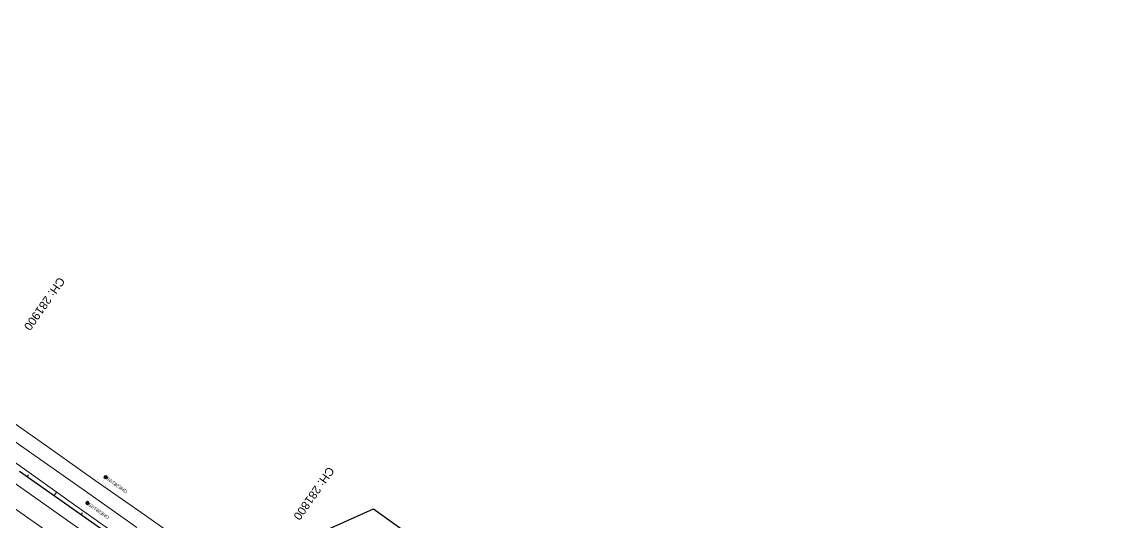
# Model space of a CAD drawing. Header units: metres. Extents: x 644418 to 1306172, y 3366650 to 6747308.
# Drawn here: x 659433.3 to 659759.9, y 3369069.6 to 3369221.5 of the extents above; entities that cross this region are included whole.
import ezdxf
from ezdxf.enums import TextEntityAlignment as Align

# ---------------------------------------------------------------- set-up
doc = ezdxf.new("R2010")
doc.units = ezdxf.units.M
doc.header["$MEASUREMENT"] = 0
doc.linetypes.add('CENTER', pattern=[2, 1.25, -0.25, 0.25, -0.25])
for name, color, linetype, lineweight in [('Existing Chainage', 7, 'Continuous', 0), ('Existing IR Track', 143, 'Continuous', 0), ('Existing Railway Boundary', 7, 'CENTER', 0), ('OHE MAST', 8, 'Continuous', 0), ('OHE MAST TEXT', 8, 'Continuous', 0), ('PROP-DFC Connecting line', 1, 'Continuous', 0), ('PROPOSED DFCC TOE LINE', 239, 'Continuous', 0), ('PROPOSED DFCC TOE SLOPES', 239, 'Continuous', 0), ('PROPOSED DFCC TRACK', 1, 'Continuous', 0)]:
    doc.layers.add(name, color=color, linetype=linetype, lineweight=lineweight)
doc.layers.add('PROPOSED DFCC FORMATION LINE', color=187, linetype='Continuous')
doc.styles.get("Standard").update_dxf_attribs({"font": 'arial.ttf'})
doc.styles.add('Style-Arial', font='arial.ttf')
doc.dimstyles.new('ISO-25', dxfattribs={"dimtxt": 2.5, "dimasz": 2.5, "dimexe": 1.25, "dimexo": 0.625, "dimtad": 1, "dimtxsty": 'Standard', "dimcen": 2.5, "dimadec": 0, "dimazin": 0, "dimtfac": 1, "dimtmove": 0, "dimatfit": 3, "dimfxl": 1, "dimarcsym": 0})

# ---------------------------------------------------------------- blocks, each defined once
blk = doc.blocks.new('OHE MAST')
h = blk.add_hatch(color=256)
edge = h.paths.add_edge_path()
edge.add_arc((0, 0), 0.514, 0, 360)
at = {"const_width": 0.01, "flags": 128}
for points in [[(1.5, 3.5), (1.5, 2), (-1.5, 2), (-1.5, 3.5)], [(0, 2), (0, 0)]]:
    blk.add_lwpolyline(points, dxfattribs=at)
blk.add_circle((0, 0), 0.514)

msp = doc.modelspace()

# ---------------------------------------------------------------- linework, layer by layer
at = {"layer": 'Existing IR Track', "flags": 128}
for points in [[(659428.6757, 3369101.4554), (659442.7325, 3369091.509), (659455.6451, 3369082.3722), (659470.8298, 3369071.6819), (659486.4321, 3369060.6992)], [(659427.1896, 3369097.0104), (659440.1713, 3369087.8696), (659452.705, 3369079.0443), (659468.2674, 3369068.0463)]]:
    msp.add_lwpolyline(points, dxfattribs=at)
at = {"layer": 'PROP-DFC Connecting line', "linetype": 'Continuous', "lineweight": 0}
msp.add_line((659123.2101, 3369298.6585), (661015.1257, 3367964.985), dxfattribs=at)
at = {"layer": 'PROPOSED DFCC FORMATION LINE', "lineweight": 0, "flags": 128}
for points in [[(659775.9554, 3368843.105), (659759.6088, 3368854.6283), (659743.2621, 3368866.1516), (659726.9154, 3368877.6749), (659710.5688, 3368889.1982), (659694.2221, 3368900.7215), (659677.8754, 3368912.2448), (659661.5288, 3368923.7681), (659645.1821, 3368935.2914), (659628.8354, 3368946.8147), (659612.4888, 3368958.338), (659596.1421, 3368969.8613), (659579.7954, 3368981.3846), (659563.4488, 3368992.9079), (659547.1021, 3369004.4312), (659530.7554, 3369015.9545), (659514.4088, 3369027.4778), (659498.0621, 3369039.0011), (659481.7154, 3369050.5244), (659465.3688, 3369062.0477), (659449.0221, 3369073.571), (659432.6754, 3369085.0943)], [(659775.9843, 3368843.1458), (659759.6376, 3368854.6691), (659743.2909, 3368866.1924), (659726.9443, 3368877.7157), (659710.5976, 3368889.239), (659694.2509, 3368900.7623), (659677.9043, 3368912.2856), (659661.5576, 3368923.8089), (659645.2109, 3368935.3322), (659628.8643, 3368946.8555), (659612.5176, 3368958.3788), (659596.1709, 3368969.9021), (659579.8243, 3368981.4255), (659563.4776, 3368992.9488), (659547.1309, 3369004.4721), (659530.7843, 3369015.9954), (659514.4376, 3369027.5187), (659498.0909, 3369039.042), (659481.7443, 3369050.5653), (659465.3976, 3369062.0886), (659449.0509, 3369073.6119), (659432.7043, 3369085.1352)]]:
    msp.add_lwpolyline(points, dxfattribs=at)
at = {"layer": 'PROPOSED DFCC TOE LINE', "lineweight": 0, "flags": 128}
msp.add_lwpolyline([(659417.1461, 3369097.777), (659433.4844, 3369086.2419), (659449.7557, 3369074.6116), (659466.1245, 3369063.1198), (659482.5382, 3369051.6916), (659498.8796, 3369040.1607), (659515.1907, 3369028.5871), (659531.4718, 3369016.9706), (659547.6586, 3369005.2206), (659563.9842, 3368993.6675), (659580.4322, 3368982.2879), (659596.8669, 3368970.8895), (659613.3575, 3368959.5703), (659629.6433, 3368947.9607), (659645.9372, 3368936.3625), (659662.2054, 3368924.7279), (659678.4759, 3368913.0966), (659694.7987, 3368901.5394), (659711.17, 3368890.0511), (659727.5422, 3368878.564), (659737.1964, 3368871.6802)], dxfattribs=at)
at = {"layer": 'PROPOSED DFCC TOE SLOPES', "linetype": 'Continuous', "lineweight": 0, "flags": 128}
for points in [[(659435.0264, 3369083.4982), (659435.4111, 3369084.044)], [(659443.1997, 3369077.7366), (659443.9314, 3369078.7746)], [(659451.373, 3369071.9749), (659451.727, 3369072.4771)]]:
    msp.add_lwpolyline(points, dxfattribs=at)
at = {"layer": 'PROPOSED DFCC TRACK', "color": 12, "flags": 128}
msp.add_lwpolyline([(661185.0561, 3367837.5487), (661104.7692, 3367894.1456), (658600.7836, 3369659.2873)], dxfattribs=at)

# ---------------------------------------------------------------- block references
at = {"layer": 'OHE MAST', "color": 2, "rotation": 143.3908318566117}
for p in [(659458.802, 3369083.356), (659453.279, 3369075.496)]:
    msp.add_blockref('OHE MAST', p, dxfattribs=at)

# ---------------------------------------------------------------- texts
at = {"layer": 'Existing Chainage', "color": 0, "linetype": 'Continuous', "lineweight": 0, "char_height": 2.5, "attachment_point": 6, "line_spacing_factor": 0.6, "style": 'Style-Arial'}
for s, insert, rotation in [('CH: 281900', (659434.8837, 3369128.2892), 234.827177), ('CH: 281800', (659516.5608, 3369070.7584), 235.009074)]:
    msp.add_mtext(s, dxfattribs=dict(at, insert=insert, rotation=rotation))
at = {"layer": 'OHE MAST TEXT'}
for s, p in [('OHE281/26', (659462.2284, 3369080.8808)), ('OHE281/25', (659456.7054, 3369073.0208))]:
    msp.add_text(s, height=1, rotation=145, dxfattribs=at).set_placement(p, align=Align.MIDDLE_CENTER)

# ---------------------------------------------------------------- leaders
at = {"layer": 'Existing Railway Boundary', "linetype": 'Continuous', "ltscale": 5}
msp.add_leader([(659506.8554, 3369058.9248), (659539.9075, 3369073.7585), (659549.6918, 3369066.7373)], dimstyle='ISO-25', override={"dimtxt": 0.5, "dimtad": 0}, dxfattribs=at)

doc.saveas('drawing.dxf')
